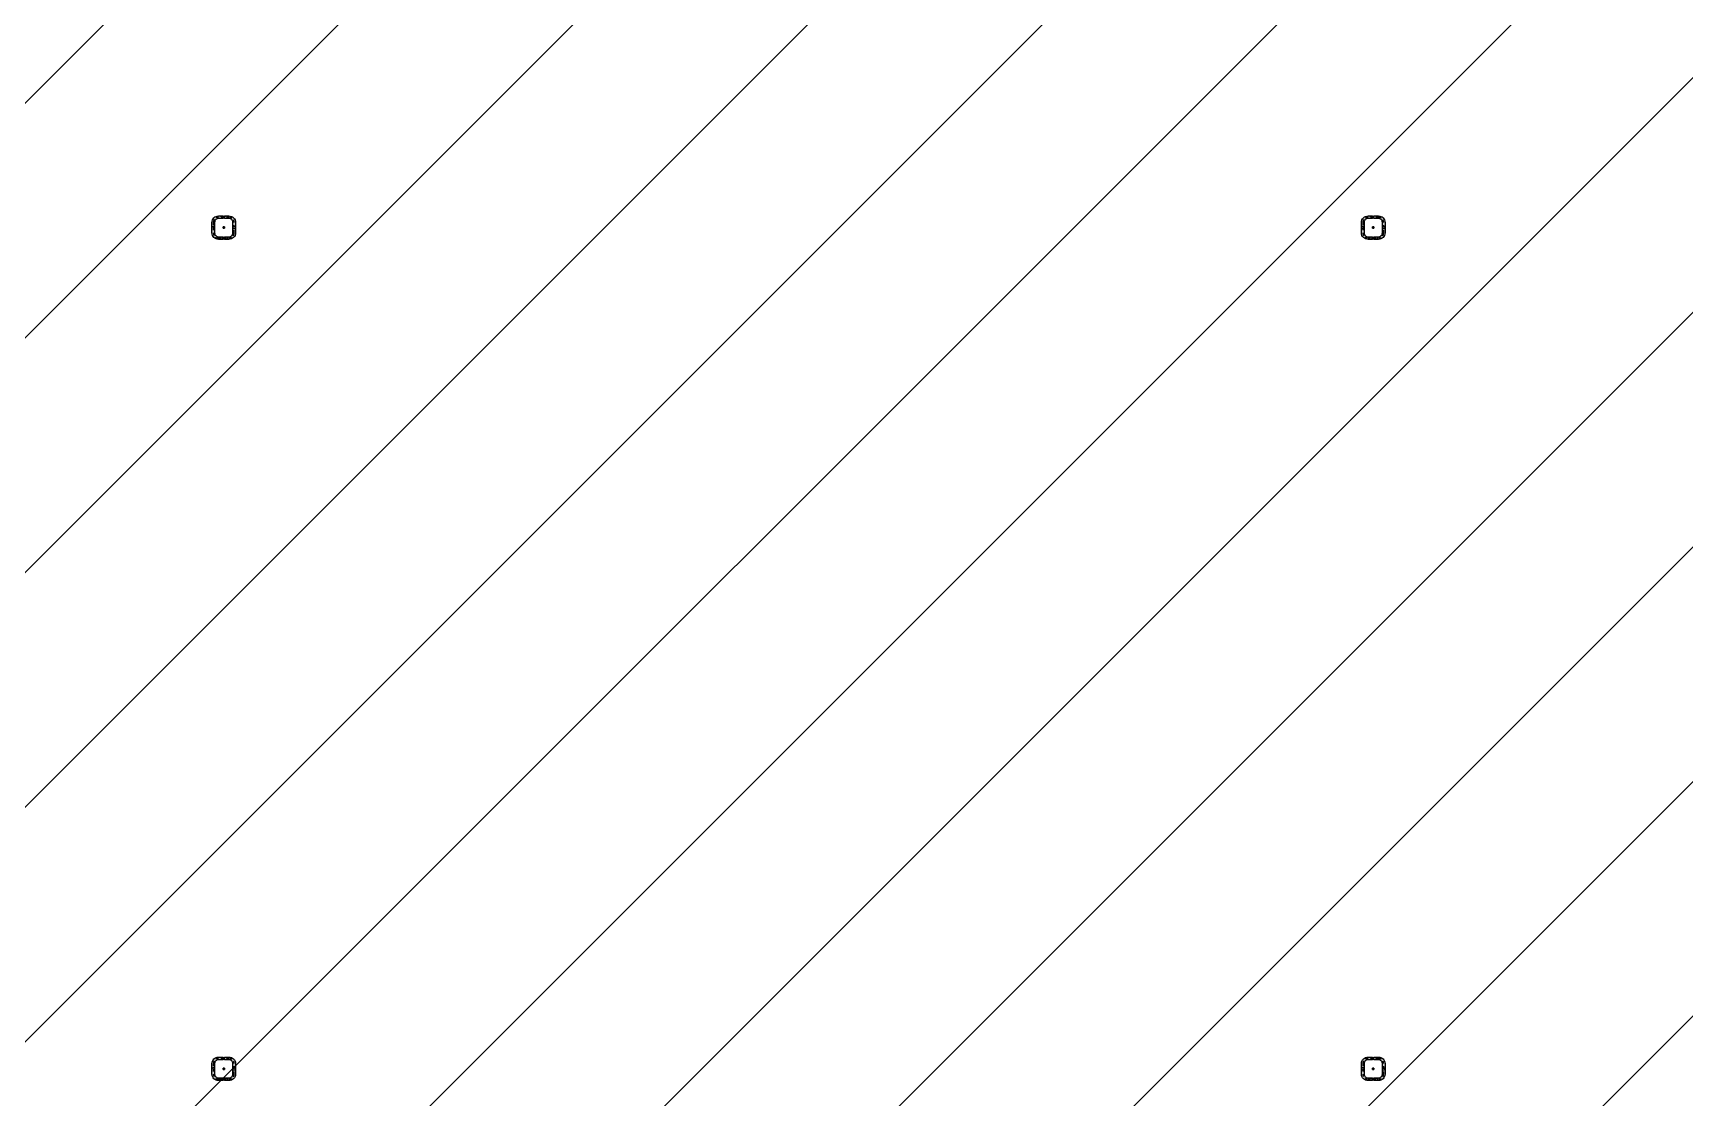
# Model space of a CAD drawing. Header units: millimetres. Extents: x 64 to 660, y 33 to 427.
# Drawn here: x 252.2 to 315.4, y 345.9 to 386.6 of the extents above; entities that cross this region are included whole.
import ezdxf

# ---------------------------------------------------------------- set-up
doc = ezdxf.new("R2010")
doc.units = ezdxf.units.MM
doc.linetypes.add('DASHDOT', pattern=[1, 0.5, -0.25, 0, -0.25])
doc.linetypes.add('HIDDEN', pattern=[0.375, 0.25, -0.125])
doc.layers.add('A-CARP-DEFENSAS', color=37, linetype='Continuous')
doc.layers.add('H-1', color=7, linetype='Continuous', lineweight=18, true_color=0xffffff)

# ---------------------------------------------------------------- blocks, each defined once
blk = doc.blocks.new('*U45')
at = {"true_color": 0xf3e03b}
h = blk.add_hatch(color=53, dxfattribs=at)
h.dxf.hatch_style = 1
edge = h.paths.add_edge_path()
edge.add_line((0.35, 0.025), (0.35, 0.2))
edge.add_arc((0.2, 0.2), 0.15, 360, 450)
edge.add_line((0.2, 0.35), (-0.2, 0.35))
edge.add_arc((-0.2, 0.2), 0.15, 90, 180)
edge.add_line((-0.35, 0.2), (-0.35, 0.025))
edge.add_line((-0.35, 0.025), (-0.45, 0.025))
edge.add_line((-0.45, 0.025), (-0.45, 0.2))
edge.add_arc((-0.2, 0.2), 0.25, 90, 180, ccw=False)
edge.add_line((-0.2, 0.45), (0.2, 0.45))
edge.add_arc((0.2, 0.2), 0.25, 0, 90, ccw=False)
edge.add_line((0.45, 0.2), (0.45, 0.025))
edge.add_line((0.45, 0.025), (0.35, 0.025))
at = {"color": 253, "linetype": 'DASHDOT', "ltscale": 0.2}
for p, q in [((-0.05, 0), (0.05, 0)), ((0, -0.05), (0, 0.05))]:
    blk.add_line(p, q, dxfattribs=at)
blk.add_lwpolyline([(0.35, 0.025), (0.35, 0.2, 0.414214), (0.2, 0.35), (-0.2, 0.35, 0.414214), (-0.35, 0.2), (-0.35, 0.025), (-0.45, 0.025), (-0.45, 0.2, -0.414214), (-0.2, 0.45), (0.2, 0.45, -0.414214), (0.45, 0.2), (0.45, 0.025)], format="xyb", close=True)
blk.add_lwpolyline([(0.4, 0), (0.4, 0.2, 0.414214), (0.2, 0.4), (-0.2, 0.4, 0.414214), (-0.4, 0.2), (-0.4, 0)], format="xyb", dxfattribs=at)
at = {"color": 251, "linetype": 'HIDDEN', "ltscale": 0.1}
for centre in [(-0.4, 0.1), (0, 0.4), (0.4, 0.1)]:
    blk.add_circle(centre, 0.05, dxfattribs=at)
blk = doc.blocks.new('*U13')
at = {"true_color": 0xf3e03b}
h = blk.add_hatch(color=53, dxfattribs=at)
h.dxf.hatch_style = 1
edge = h.paths.add_edge_path()
edge.add_line((-0.35, -0.025), (-0.35, -0.2))
edge.add_arc((-0.2, -0.2), 0.15, 180, 270)
edge.add_line((-0.2, -0.35), (0.2, -0.35))
edge.add_arc((0.2, -0.2), 0.15, 270, 360)
edge.add_line((0.35, -0.2), (0.35, -0.025))
edge.add_line((0.35, -0.025), (0.45, -0.025))
edge.add_line((0.45, -0.025), (0.45, -0.2))
edge.add_arc((0.2, -0.2), 0.25, -90, 0, ccw=False)
edge.add_line((0.2, -0.45), (-0.2, -0.45))
edge.add_arc((-0.2, -0.2), 0.25, 180, 270, ccw=False)
edge.add_line((-0.45, -0.2), (-0.45, -0.025))
edge.add_line((-0.45, -0.025), (-0.35, -0.025))
at = {"color": 253, "linetype": 'DASHDOT', "ltscale": 0.2}
for p, q in [((0.05, 0), (-0.05, 0)), ((0, 0.05), (0, -0.05))]:
    blk.add_line(p, q, dxfattribs=at)
blk.add_lwpolyline([(-0.4, 0), (-0.4, -0.2, 0.414214), (-0.2, -0.4), (0.2, -0.4, 0.414214), (0.4, -0.2), (0.4, 0)], format="xyb", dxfattribs=at)
blk.add_lwpolyline([(-0.35, -0.025), (-0.35, -0.2, 0.414214), (-0.2, -0.35), (0.2, -0.35, 0.414214), (0.35, -0.2), (0.35, -0.025), (0.45, -0.025), (0.45, -0.2, -0.414214), (0.2, -0.45), (-0.2, -0.45, -0.414214), (-0.45, -0.2), (-0.45, -0.025)], format="xyb", close=True)
at = {"color": 251, "linetype": 'HIDDEN', "ltscale": 0.1}
for centre in [(-0.4, -0.1), (0, -0.4), (0.4, -0.1)]:
    blk.add_circle(centre, 0.05, dxfattribs=at)

msp = doc.modelspace()

# ---------------------------------------------------------------- hatches: boundary and pattern name
at = {"layer": 'H-1'}
h = msp.add_hatch(dxfattribs=at)
h.set_pattern_fill('ANSI31', color=253, scale=2)
h.set_pattern_definition([(45, (-4639.8004, -1418.538), (-4.490128, 4.490128), [])])
h.paths.add_polyline_path([(248.025, 411.801), (193.113, 411.801), (193.113, 282.207), (248.025, 282.207)])
h.paths.add_polyline_path([(313.397, 411.801), (248.025, 411.801), (248.025, 282.207), (313.397, 282.207)])
h.paths.add_polyline_path([(391.92, 411.801), (313.397, 411.801), (313.397, 282.207), (391.92, 282.207)])

# ---------------------------------------------------------------- block references
at = {"layer": 'A-CARP-DEFENSAS', "rotation": 90}
for name, p in [('*U45', (259.513, 379.201)), ('*U13', (259.513, 379.201)), ('*U45', (303.513, 379.201)), ('*U13', (303.513, 379.201)), ('*U45', (259.513, 347.001)), ('*U13', (259.513, 347.001)), ('*U45', (303.513, 347.001)), ('*U13', (303.513, 347.001))]:
    msp.add_blockref(name, p, dxfattribs=at)

doc.saveas('drawing.dxf')
